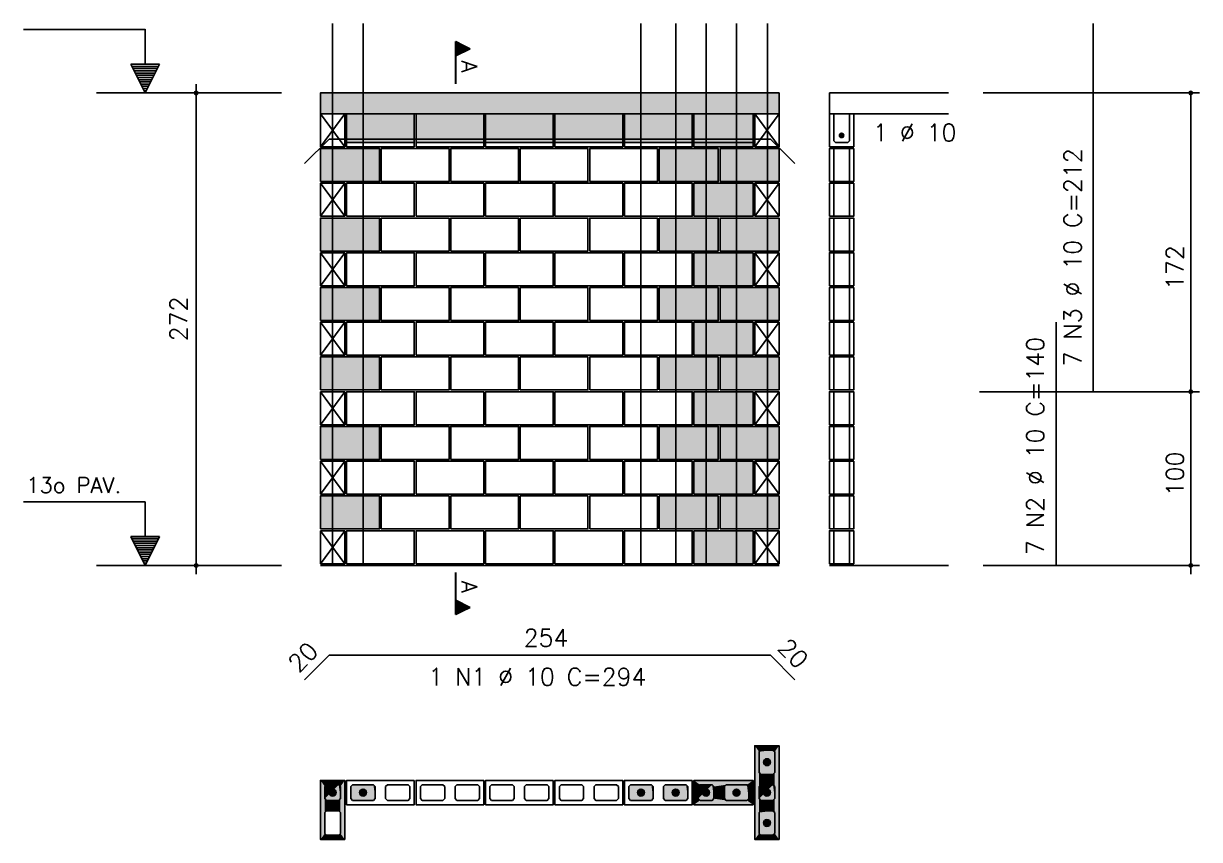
# Model space of a CAD drawing. Extents: x -1 to 122, y -1 to 61.
# Drawn here: x 31.73 to 45.27, y 27.64 to 37.04 of the extents above; entities that cross this region are included whole.
import ezdxf

# ---------------------------------------------------------------- set-up
doc = ezdxf.new("R2010")
doc.units = 0
doc.header["$MEASUREMENT"] = 0
for name, color, linetype in [('PENA_01', 1, 'CONTINUOUS'), ('PENA_02', 2, 'CONTINUOUS'), ('PENA_03', 3, 'CONTINUOUS'), ('PENA_05', 5, 'CONTINUOUS'), ('PENA_09', 254, 'CONTINUOUS'), ('PENA_11', 252, 'CONTINUOUS'), ('PENA_19', 240, 'CONTINUOUS'), ('PENA_21', 100, 'CONTINUOUS')]:
    doc.layers.add(name, color=color, linetype=linetype)
doc.styles.get("Standard").update_dxf_attribs({"font": 'ROMANS.SHX'})

msp = doc.modelspace()

# ---------------------------------------------------------------- linework, layer by layer
at = {"layer": 'PENA_01', "linetype": 'Continuous'}
for p, q in [((32.573, 36.237), (34.704, 36.237)), ((35.451, 35.667), (36.231, 35.667)), ((36.251, 35.667), (37.031, 35.667)), ((37.051, 35.667), (37.831, 35.667)), ((37.851, 35.667), (38.631, 35.667)), ((38.651, 35.667), (39.431, 35.667)), ((39.451, 35.667), (40.131, 35.667)), ((32.573, 30.797), (34.704, 30.797))]:
    msp.add_line(p, q, dxfattribs=at)
for points in [[(40.361, 28.391), (40.381, 28.411), (40.381, 28.651), (40.361, 28.671), (40.221, 28.671), (40.201, 28.651), (40.201, 28.411), (40.221, 28.391), (40.361, 28.391)], [(35.201, 28.251), (35.201, 28.111), (35.221, 28.091), (35.361, 28.091), (35.381, 28.111), (35.381, 28.251), (35.361, 28.271), (35.221, 28.271), (35.201, 28.251)], [(35.781, 28.251), (35.761, 28.271), (35.521, 28.271), (35.501, 28.251), (35.501, 28.111), (35.521, 28.091), (35.761, 28.091), (35.781, 28.111), (35.781, 28.251)], [(36.181, 28.251), (36.161, 28.271), (35.921, 28.271), (35.901, 28.251), (35.901, 28.111), (35.921, 28.091), (36.161, 28.091), (36.181, 28.111), (36.181, 28.251)], [(36.581, 28.251), (36.561, 28.271), (36.321, 28.271), (36.301, 28.251), (36.301, 28.111), (36.321, 28.091), (36.561, 28.091), (36.581, 28.111), (36.581, 28.251)], [(36.981, 28.251), (36.961, 28.271), (36.721, 28.271), (36.701, 28.251), (36.701, 28.111), (36.721, 28.091), (36.961, 28.091), (36.981, 28.111), (36.981, 28.251)], [(37.381, 28.251), (37.361, 28.271), (37.121, 28.271), (37.101, 28.251), (37.101, 28.111), (37.121, 28.091), (37.361, 28.091), (37.381, 28.111), (37.381, 28.251)], [(37.781, 28.251), (37.761, 28.271), (37.521, 28.271), (37.501, 28.251), (37.501, 28.111), (37.521, 28.091), (37.761, 28.091), (37.781, 28.111), (37.781, 28.251)], [(38.181, 28.251), (38.161, 28.271), (37.921, 28.271), (37.901, 28.251), (37.901, 28.111), (37.921, 28.091), (38.161, 28.091), (38.181, 28.111), (38.181, 28.251)], [(38.581, 28.251), (38.561, 28.271), (38.321, 28.271), (38.301, 28.251), (38.301, 28.111), (38.321, 28.091), (38.561, 28.091), (38.581, 28.111), (38.581, 28.251)], [(38.981, 28.251), (38.961, 28.271), (38.721, 28.271), (38.701, 28.251), (38.701, 28.111), (38.721, 28.091), (38.961, 28.091), (38.981, 28.111), (38.981, 28.251)], [(39.381, 28.251), (39.361, 28.271), (39.121, 28.271), (39.101, 28.251), (39.101, 28.111), (39.121, 28.091), (39.361, 28.091), (39.381, 28.111), (39.381, 28.251)], [(39.521, 28.271), (39.661, 28.271), (39.681, 28.251), (39.681, 28.111), (39.661, 28.091), (39.521, 28.091), (39.501, 28.111), (39.501, 28.251), (39.521, 28.271)], [(39.821, 28.271), (40.061, 28.271), (40.081, 28.251), (40.081, 28.111), (40.061, 28.091), (39.821, 28.091), (39.801, 28.111), (39.801, 28.251), (39.821, 28.271)], [(40.361, 28.091), (40.381, 28.111), (40.381, 28.251), (40.361, 28.271), (40.221, 28.271), (40.201, 28.251), (40.201, 28.111), (40.221, 28.091), (40.361, 28.091)], [(35.201, 27.951), (35.201, 27.711), (35.221, 27.691), (35.361, 27.691), (35.381, 27.711), (35.381, 27.951), (35.361, 27.971), (35.221, 27.971), (35.201, 27.951)], [(40.361, 27.691), (40.381, 27.711), (40.381, 27.951), (40.361, 27.971), (40.221, 27.971), (40.201, 27.951), (40.201, 27.711), (40.221, 27.691), (40.361, 27.691)]]:
    msp.add_lwpolyline(points, dxfattribs=at)
at = {"layer": 'PENA_02', "linetype": 'Continuous'}
for p, q in [((35.431, 35.997), (35.151, 35.997)), ((35.151, 35.997), (35.151, 35.617)), ((35.431, 35.617), (35.431, 35.997)), ((40.431, 35.997), (40.151, 35.997)), ((40.151, 35.997), (40.151, 35.617)), ((40.431, 35.617), (40.431, 35.997)), ((35.151, 35.617), (35.431, 35.617)), ((40.151, 35.617), (40.431, 35.617)), ((35.431, 35.197), (35.151, 35.197)), ((35.151, 35.197), (35.151, 34.817)), ((35.431, 34.817), (35.431, 35.197)), ((40.431, 35.197), (40.151, 35.197)), ((40.151, 35.197), (40.151, 34.817)), ((40.431, 34.817), (40.431, 35.197)), ((35.151, 34.817), (35.431, 34.817)), ((40.151, 34.817), (40.431, 34.817)), ((35.431, 34.397), (35.151, 34.397)), ((35.151, 34.397), (35.151, 34.017)), ((35.431, 34.017), (35.431, 34.397)), ((40.431, 34.397), (40.151, 34.397)), ((40.151, 34.397), (40.151, 34.017)), ((40.431, 34.017), (40.431, 34.397)), ((35.151, 34.017), (35.431, 34.017)), ((40.151, 34.017), (40.431, 34.017)), ((35.431, 33.597), (35.151, 33.597)), ((35.151, 33.597), (35.151, 33.217)), ((35.431, 33.217), (35.431, 33.597)), ((40.431, 33.597), (40.151, 33.597)), ((40.151, 33.597), (40.151, 33.217)), ((40.431, 33.217), (40.431, 33.597)), ((35.151, 33.217), (35.431, 33.217)), ((40.151, 33.217), (40.431, 33.217)), ((35.431, 32.797), (35.151, 32.797)), ((35.151, 32.797), (35.151, 32.417)), ((35.431, 32.417), (35.431, 32.797)), ((40.431, 32.797), (40.151, 32.797)), ((40.151, 32.797), (40.151, 32.417)), ((40.431, 32.417), (40.431, 32.797)), ((35.151, 32.417), (35.431, 32.417)), ((40.151, 32.417), (40.431, 32.417)), ((35.431, 31.997), (35.151, 31.997)), ((35.151, 31.997), (35.151, 31.617)), ((35.431, 31.617), (35.431, 31.997)), ((40.431, 31.997), (40.151, 31.997)), ((40.151, 31.997), (40.151, 31.617)), ((40.431, 31.617), (40.431, 31.997)), ((35.151, 31.617), (35.431, 31.617)), ((40.151, 31.617), (40.431, 31.617)), ((35.431, 31.197), (35.151, 31.197)), ((35.151, 31.197), (35.151, 30.817)), ((35.431, 30.817), (35.431, 31.197)), ((40.431, 31.197), (40.151, 31.197)), ((40.151, 31.197), (40.151, 30.817)), ((40.431, 30.817), (40.431, 31.197)), ((35.151, 30.817), (35.431, 30.817)), ((35.151, 30.797), (40.431, 30.797)), ((40.151, 30.817), (40.431, 30.817)), ((40.431, 28.721), (40.151, 28.721)), ((40.151, 28.721), (40.151, 27.641)), ((40.431, 27.641), (40.431, 28.721)), ((40.151, 27.641), (40.431, 27.641))]:
    msp.add_line(p, q, dxfattribs=at)
for points in [[(35.151, 35.997), (40.431, 35.997), (40.431, 36.237), (35.151, 36.237), (35.151, 35.997)], [(35.451, 35.617), (36.231, 35.617), (36.231, 35.997), (35.451, 35.997), (35.451, 35.617)], [(36.251, 35.617), (37.031, 35.617), (37.031, 35.997), (36.251, 35.997), (36.251, 35.617)], [(37.051, 35.617), (37.831, 35.617), (37.831, 35.997), (37.051, 35.997), (37.051, 35.617)], [(37.851, 35.617), (38.631, 35.617), (38.631, 35.997), (37.851, 35.997), (37.851, 35.617)], [(38.651, 35.617), (39.431, 35.617), (39.431, 35.997), (38.651, 35.997), (38.651, 35.617)], [(39.451, 35.617), (40.131, 35.617), (40.131, 35.997), (39.451, 35.997), (39.451, 35.617)], [(35.151, 35.217), (35.831, 35.217), (35.831, 35.597), (35.151, 35.597), (35.151, 35.217)], [(35.851, 35.217), (36.631, 35.217), (36.631, 35.597), (35.851, 35.597), (35.851, 35.217)], [(36.651, 35.217), (37.431, 35.217), (37.431, 35.597), (36.651, 35.597), (36.651, 35.217)], [(37.451, 35.217), (38.231, 35.217), (38.231, 35.597), (37.451, 35.597), (37.451, 35.217)], [(38.251, 35.217), (39.031, 35.217), (39.031, 35.597), (38.251, 35.597), (38.251, 35.217)], [(39.051, 35.217), (39.731, 35.217), (39.731, 35.597), (39.051, 35.597), (39.051, 35.217)], [(39.751, 35.217), (40.431, 35.217), (40.431, 35.597), (39.751, 35.597), (39.751, 35.217)], [(35.451, 34.817), (36.231, 34.817), (36.231, 35.197), (35.451, 35.197), (35.451, 34.817)], [(36.251, 34.817), (37.031, 34.817), (37.031, 35.197), (36.251, 35.197), (36.251, 34.817)], [(37.051, 34.817), (37.831, 34.817), (37.831, 35.197), (37.051, 35.197), (37.051, 34.817)], [(37.851, 34.817), (38.631, 34.817), (38.631, 35.197), (37.851, 35.197), (37.851, 34.817)], [(38.651, 34.817), (39.431, 34.817), (39.431, 35.197), (38.651, 35.197), (38.651, 34.817)], [(39.451, 34.817), (40.131, 34.817), (40.131, 35.197), (39.451, 35.197), (39.451, 34.817)], [(35.151, 34.417), (35.831, 34.417), (35.831, 34.797), (35.151, 34.797), (35.151, 34.417)], [(35.851, 34.417), (36.631, 34.417), (36.631, 34.797), (35.851, 34.797), (35.851, 34.417)], [(36.651, 34.417), (37.431, 34.417), (37.431, 34.797), (36.651, 34.797), (36.651, 34.417)], [(37.451, 34.417), (38.231, 34.417), (38.231, 34.797), (37.451, 34.797), (37.451, 34.417)], [(38.251, 34.417), (39.031, 34.417), (39.031, 34.797), (38.251, 34.797), (38.251, 34.417)], [(39.051, 34.417), (39.731, 34.417), (39.731, 34.797), (39.051, 34.797), (39.051, 34.417)], [(39.751, 34.417), (40.431, 34.417), (40.431, 34.797), (39.751, 34.797), (39.751, 34.417)], [(35.451, 34.017), (36.231, 34.017), (36.231, 34.397), (35.451, 34.397), (35.451, 34.017)], [(36.251, 34.017), (37.031, 34.017), (37.031, 34.397), (36.251, 34.397), (36.251, 34.017)], [(37.051, 34.017), (37.831, 34.017), (37.831, 34.397), (37.051, 34.397), (37.051, 34.017)], [(37.851, 34.017), (38.631, 34.017), (38.631, 34.397), (37.851, 34.397), (37.851, 34.017)], [(38.651, 34.017), (39.431, 34.017), (39.431, 34.397), (38.651, 34.397), (38.651, 34.017)], [(39.451, 34.017), (40.131, 34.017), (40.131, 34.397), (39.451, 34.397), (39.451, 34.017)], [(35.151, 33.617), (35.831, 33.617), (35.831, 33.997), (35.151, 33.997), (35.151, 33.617)], [(35.851, 33.617), (36.631, 33.617), (36.631, 33.997), (35.851, 33.997), (35.851, 33.617)], [(36.651, 33.617), (37.431, 33.617), (37.431, 33.997), (36.651, 33.997), (36.651, 33.617)], [(37.451, 33.617), (38.231, 33.617), (38.231, 33.997), (37.451, 33.997), (37.451, 33.617)], [(38.251, 33.617), (39.031, 33.617), (39.031, 33.997), (38.251, 33.997), (38.251, 33.617)], [(39.051, 33.617), (39.731, 33.617), (39.731, 33.997), (39.051, 33.997), (39.051, 33.617)], [(39.751, 33.617), (40.431, 33.617), (40.431, 33.997), (39.751, 33.997), (39.751, 33.617)], [(35.451, 33.217), (36.231, 33.217), (36.231, 33.597), (35.451, 33.597), (35.451, 33.217)], [(36.251, 33.217), (37.031, 33.217), (37.031, 33.597), (36.251, 33.597), (36.251, 33.217)], [(37.051, 33.217), (37.831, 33.217), (37.831, 33.597), (37.051, 33.597), (37.051, 33.217)], [(37.851, 33.217), (38.631, 33.217), (38.631, 33.597), (37.851, 33.597), (37.851, 33.217)], [(38.651, 33.217), (39.431, 33.217), (39.431, 33.597), (38.651, 33.597), (38.651, 33.217)], [(39.451, 33.217), (40.131, 33.217), (40.131, 33.597), (39.451, 33.597), (39.451, 33.217)], [(35.151, 32.817), (35.831, 32.817), (35.831, 33.197), (35.151, 33.197), (35.151, 32.817)], [(35.851, 32.817), (36.631, 32.817), (36.631, 33.197), (35.851, 33.197), (35.851, 32.817)], [(36.651, 32.817), (37.431, 32.817), (37.431, 33.197), (36.651, 33.197), (36.651, 32.817)], [(37.451, 32.817), (38.231, 32.817), (38.231, 33.197), (37.451, 33.197), (37.451, 32.817)], [(38.251, 32.817), (39.031, 32.817), (39.031, 33.197), (38.251, 33.197), (38.251, 32.817)], [(39.051, 32.817), (39.731, 32.817), (39.731, 33.197), (39.051, 33.197), (39.051, 32.817)], [(39.751, 32.817), (40.431, 32.817), (40.431, 33.197), (39.751, 33.197), (39.751, 32.817)], [(35.451, 32.417), (36.231, 32.417), (36.231, 32.797), (35.451, 32.797), (35.451, 32.417)], [(36.251, 32.417), (37.031, 32.417), (37.031, 32.797), (36.251, 32.797), (36.251, 32.417)], [(37.051, 32.417), (37.831, 32.417), (37.831, 32.797), (37.051, 32.797), (37.051, 32.417)], [(37.851, 32.417), (38.631, 32.417), (38.631, 32.797), (37.851, 32.797), (37.851, 32.417)], [(38.651, 32.417), (39.431, 32.417), (39.431, 32.797), (38.651, 32.797), (38.651, 32.417)], [(39.451, 32.417), (40.131, 32.417), (40.131, 32.797), (39.451, 32.797), (39.451, 32.417)], [(35.151, 32.017), (35.831, 32.017), (35.831, 32.397), (35.151, 32.397), (35.151, 32.017)], [(35.851, 32.017), (36.631, 32.017), (36.631, 32.397), (35.851, 32.397), (35.851, 32.017)], [(36.651, 32.017), (37.431, 32.017), (37.431, 32.397), (36.651, 32.397), (36.651, 32.017)], [(37.451, 32.017), (38.231, 32.017), (38.231, 32.397), (37.451, 32.397), (37.451, 32.017)], [(38.251, 32.017), (39.031, 32.017), (39.031, 32.397), (38.251, 32.397), (38.251, 32.017)], [(39.051, 32.017), (39.731, 32.017), (39.731, 32.397), (39.051, 32.397), (39.051, 32.017)], [(39.751, 32.017), (40.431, 32.017), (40.431, 32.397), (39.751, 32.397), (39.751, 32.017)], [(35.451, 31.617), (36.231, 31.617), (36.231, 31.997), (35.451, 31.997), (35.451, 31.617)], [(36.251, 31.617), (37.031, 31.617), (37.031, 31.997), (36.251, 31.997), (36.251, 31.617)], [(37.051, 31.617), (37.831, 31.617), (37.831, 31.997), (37.051, 31.997), (37.051, 31.617)], [(37.851, 31.617), (38.631, 31.617), (38.631, 31.997), (37.851, 31.997), (37.851, 31.617)], [(38.651, 31.617), (39.431, 31.617), (39.431, 31.997), (38.651, 31.997), (38.651, 31.617)], [(39.451, 31.617), (40.131, 31.617), (40.131, 31.997), (39.451, 31.997), (39.451, 31.617)], [(35.151, 31.217), (35.831, 31.217), (35.831, 31.597), (35.151, 31.597), (35.151, 31.217)], [(35.851, 31.217), (36.631, 31.217), (36.631, 31.597), (35.851, 31.597), (35.851, 31.217)], [(36.651, 31.217), (37.431, 31.217), (37.431, 31.597), (36.651, 31.597), (36.651, 31.217)], [(37.451, 31.217), (38.231, 31.217), (38.231, 31.597), (37.451, 31.597), (37.451, 31.217)], [(38.251, 31.217), (39.031, 31.217), (39.031, 31.597), (38.251, 31.597), (38.251, 31.217)], [(39.051, 31.217), (39.731, 31.217), (39.731, 31.597), (39.051, 31.597), (39.051, 31.217)], [(39.751, 31.217), (40.431, 31.217), (40.431, 31.597), (39.751, 31.597), (39.751, 31.217)], [(35.451, 30.817), (36.231, 30.817), (36.231, 31.197), (35.451, 31.197), (35.451, 30.817)], [(36.251, 30.817), (37.031, 30.817), (37.031, 31.197), (36.251, 31.197), (36.251, 30.817)], [(37.051, 30.817), (37.831, 30.817), (37.831, 31.197), (37.051, 31.197), (37.051, 30.817)], [(37.851, 30.817), (38.631, 30.817), (38.631, 31.197), (37.851, 31.197), (37.851, 30.817)], [(38.651, 30.817), (39.431, 30.817), (39.431, 31.197), (38.651, 31.197), (38.651, 30.817)], [(39.451, 30.817), (40.131, 30.817), (40.131, 31.197), (39.451, 31.197), (39.451, 30.817)], [(35.151, 28.321), (35.151, 27.641), (35.431, 27.641), (35.431, 28.321), (35.151, 28.321)], [(36.231, 28.321), (35.451, 28.321), (35.451, 28.041), (36.231, 28.041), (36.231, 28.321)], [(37.031, 28.321), (36.251, 28.321), (36.251, 28.041), (37.031, 28.041), (37.031, 28.321)], [(37.831, 28.321), (37.051, 28.321), (37.051, 28.041), (37.831, 28.041), (37.831, 28.321)], [(38.631, 28.321), (37.851, 28.321), (37.851, 28.041), (38.631, 28.041), (38.631, 28.321)], [(39.431, 28.321), (38.651, 28.321), (38.651, 28.041), (39.431, 28.041), (39.431, 28.321)], [(39.451, 28.321), (40.131, 28.321), (40.131, 28.041), (39.451, 28.041), (39.451, 28.321)]]:
    msp.add_lwpolyline(points, dxfattribs=at)
for centre, radius in [((33.719, 36.237), 0.02), ((33.719, 36.237), 0.01), ((45.171, 36.237), 0.02), ((45.171, 36.237), 0.01), ((45.171, 32.797), 0.02), ((45.171, 32.797), 0.01), ((33.719, 30.797), 0.02), ((33.719, 30.797), 0.01), ((45.171, 30.797), 0.02), ((45.171, 30.797), 0.01)]:
    msp.add_circle(centre, radius, dxfattribs=at)
at = {"layer": 'PENA_03', "linetype": 'Continuous'}
for p, q in [((33.132, 36.969), (31.732, 36.969)), ((33.132, 36.569), (33.132, 36.969)), ((33.133, 36.569), (33.133, 36.97)), ((36.707, 36.344), (36.707, 36.83)), ((36.707, 36.83), (36.873, 36.747)), ((36.708, 36.829), (36.708, 36.665)), ((36.708, 36.829), (36.872, 36.747)), ((36.872, 36.747), (36.708, 36.665)), ((36.873, 36.747), (36.708, 36.664)), ((36.72, 36.824), (36.72, 36.67)), ((36.733, 36.817), (36.733, 36.677)), ((36.746, 36.811), (36.746, 36.683)), ((36.758, 36.804), (36.758, 36.69)), ((36.771, 36.798), (36.771, 36.696)), ((36.784, 36.792), (36.784, 36.702)), ((36.797, 36.785), (36.797, 36.709)), ((36.81, 36.779), (36.81, 36.715)), ((36.822, 36.773), (36.822, 36.721)), ((36.835, 36.766), (36.835, 36.728)), ((36.848, 36.76), (36.848, 36.734)), ((36.861, 36.753), (36.861, 36.741)), ((33.133, 36.237), (32.967, 36.569)), ((32.967, 36.569), (33.132, 36.569)), ((33.133, 36.24), (32.969, 36.567)), ((33.296, 36.567), (32.969, 36.567)), ((33.299, 36.569), (33.133, 36.237)), ((33.133, 36.569), (33.299, 36.569)), ((33.296, 36.567), (33.133, 36.24)), ((36.708, 36.664), (36.708, 36.344)), ((33.286, 36.543), (32.979, 36.543)), ((33.273, 36.518), (32.992, 36.518)), ((33.26, 36.492), (33.005, 36.492)), ((33.248, 36.467), (33.018, 36.467)), ((33.235, 36.441), (33.031, 36.441)), ((33.222, 36.416), (33.043, 36.416)), ((33.209, 36.39), (33.056, 36.39)), ((33.196, 36.365), (33.069, 36.365)), ((33.184, 36.339), (33.082, 36.339)), ((33.171, 36.314), (33.094, 36.314)), ((33.158, 36.288), (33.107, 36.288)), ((33.719, 30.696), (33.719, 36.337)), ((33.145, 36.263), (33.12, 36.263)), ((41.011, 36.237), (41.011, 35.617)), ((41.011, 36.237), (42.382, 36.237)), ((42.782, 36.237), (45.271, 36.237)), ((45.171, 30.696), (45.171, 36.237)), ((35.151, 35.617), (35.431, 35.997)), ((35.431, 35.617), (35.151, 35.997)), ((40.151, 35.617), (40.431, 35.997)), ((40.431, 35.617), (40.151, 35.997)), ((41.011, 35.997), (42.382, 35.997)), ((41.061, 35.217), (41.061, 35.597)), ((41.241, 35.217), (41.241, 35.597)), ((35.151, 34.817), (35.431, 35.197)), ((35.431, 34.817), (35.151, 35.197)), ((40.151, 34.817), (40.431, 35.197)), ((40.431, 34.817), (40.151, 35.197)), ((41.061, 34.817), (41.061, 35.197)), ((41.241, 34.817), (41.241, 35.197)), ((41.061, 34.417), (41.061, 34.797)), ((41.241, 34.417), (41.241, 34.797)), ((35.151, 34.017), (35.431, 34.397)), ((35.431, 34.017), (35.151, 34.397)), ((40.151, 34.017), (40.431, 34.397)), ((40.431, 34.017), (40.151, 34.397)), ((41.061, 34.017), (41.061, 34.397)), ((41.241, 34.017), (41.241, 34.397)), ((41.061, 33.617), (41.061, 33.997)), ((41.241, 33.617), (41.241, 33.997)), ((35.151, 33.217), (35.431, 33.597)), ((35.431, 33.217), (35.151, 33.597)), ((40.151, 33.217), (40.431, 33.597)), ((40.431, 33.217), (40.151, 33.597)), ((41.061, 33.217), (41.061, 33.597)), ((41.241, 33.217), (41.241, 33.597)), ((41.061, 32.817), (41.061, 33.197)), ((41.241, 32.817), (41.241, 33.197)), ((35.151, 32.417), (35.431, 32.797)), ((35.431, 32.417), (35.151, 32.797)), ((40.151, 32.417), (40.431, 32.797)), ((40.431, 32.417), (40.151, 32.797)), ((41.061, 32.417), (41.061, 32.797)), ((41.241, 32.417), (41.241, 32.797)), ((42.74, 32.797), (45.271, 32.797)), ((41.061, 32.017), (41.061, 32.397)), ((41.241, 32.017), (41.241, 32.397)), ((35.151, 31.617), (35.431, 31.997)), ((35.431, 31.617), (35.151, 31.997)), ((40.151, 31.617), (40.431, 31.997)), ((40.431, 31.617), (40.151, 31.997)), ((41.061, 31.617), (41.061, 31.997)), ((41.241, 31.617), (41.241, 31.997)), ((41.061, 31.217), (41.061, 31.597)), ((41.241, 31.217), (41.241, 31.597)), ((33.132, 31.529), (31.732, 31.529)), ((33.132, 31.129), (33.132, 31.529)), ((33.133, 31.129), (33.133, 31.53)), ((35.151, 30.817), (35.431, 31.197)), ((35.431, 30.817), (35.151, 31.197)), ((40.151, 30.817), (40.431, 31.197)), ((40.431, 30.817), (40.151, 31.197)), ((41.061, 30.817), (41.061, 31.197)), ((41.241, 30.817), (41.241, 31.197)), ((33.133, 30.797), (32.967, 31.129)), ((32.967, 31.129), (33.132, 31.129)), ((33.133, 30.8), (32.969, 31.127)), ((33.296, 31.127), (32.969, 31.127)), ((33.286, 31.103), (32.979, 31.103)), ((33.273, 31.078), (32.992, 31.078)), ((33.26, 31.052), (33.005, 31.052)), ((33.248, 31.027), (33.018, 31.027)), ((33.299, 31.129), (33.133, 30.797)), ((33.133, 31.129), (33.299, 31.129)), ((33.296, 31.127), (33.133, 30.8)), ((33.235, 31.001), (33.031, 31.001)), ((33.222, 30.976), (33.043, 30.976)), ((33.209, 30.95), (33.056, 30.95)), ((33.196, 30.925), (33.069, 30.925)), ((33.184, 30.899), (33.082, 30.899)), ((33.171, 30.874), (33.094, 30.874)), ((33.158, 30.848), (33.107, 30.848)), ((33.145, 30.823), (33.12, 30.823)), ((41.011, 30.797), (42.382, 30.797)), ((42.782, 30.797), (45.271, 30.797)), ((36.707, 30.716), (36.707, 30.23)), ((36.708, 30.395), (36.708, 30.716)), ((36.708, 30.231), (36.708, 30.395)), ((36.872, 30.313), (36.708, 30.395)), ((36.873, 30.313), (36.708, 30.395)), ((36.72, 30.236), (36.72, 30.389)), ((36.733, 30.243), (36.733, 30.383)), ((36.746, 30.249), (36.746, 30.377)), ((36.758, 30.255), (36.758, 30.37)), ((36.771, 30.262), (36.771, 30.364)), ((36.784, 30.268), (36.784, 30.357)), ((36.797, 30.274), (36.797, 30.351)), ((36.81, 30.281), (36.81, 30.345)), ((36.822, 30.287), (36.822, 30.338)), ((36.835, 30.294), (36.835, 30.332)), ((36.707, 30.23), (36.873, 30.313)), ((36.708, 30.231), (36.872, 30.313)), ((36.848, 30.3), (36.848, 30.326)), ((36.861, 30.306), (36.861, 30.319))]:
    msp.add_line(p, q, dxfattribs=at)
for points in [[(41.011, 35.617), (41.291, 35.617), (41.291, 35.997)], [(41.241, 35.997), (41.241, 35.687), (41.221, 35.667), (41.081, 35.667), (41.061, 35.687), (41.061, 35.997)], [(41.176, 35.748), (41.174, 35.758), (41.168, 35.767), (41.159, 35.772), (41.148, 35.773), (41.138, 35.77), (41.131, 35.763), (41.126, 35.753), (41.126, 35.743), (41.131, 35.733), (41.138, 35.726), (41.148, 35.723), (41.159, 35.724), (41.168, 35.729), (41.174, 35.738), (41.176, 35.748)], [(41.011, 35.217), (41.291, 35.217), (41.291, 35.597), (41.011, 35.597), (41.011, 35.217)], [(41.011, 34.817), (41.291, 34.817), (41.291, 35.197), (41.011, 35.197), (41.011, 34.817)], [(41.011, 34.417), (41.291, 34.417), (41.291, 34.797), (41.011, 34.797), (41.011, 34.417)], [(41.011, 34.017), (41.291, 34.017), (41.291, 34.397), (41.011, 34.397), (41.011, 34.017)], [(41.011, 33.617), (41.291, 33.617), (41.291, 33.997), (41.011, 33.997), (41.011, 33.617)], [(41.011, 33.217), (41.291, 33.217), (41.291, 33.597), (41.011, 33.597), (41.011, 33.217)], [(41.011, 32.817), (41.291, 32.817), (41.291, 33.197), (41.011, 33.197), (41.011, 32.817)], [(41.011, 32.417), (41.291, 32.417), (41.291, 32.797), (41.011, 32.797), (41.011, 32.417)], [(41.011, 32.017), (41.291, 32.017), (41.291, 32.397), (41.011, 32.397), (41.011, 32.017)], [(41.011, 31.617), (41.291, 31.617), (41.291, 31.997), (41.011, 31.997), (41.011, 31.617)], [(41.011, 31.217), (41.291, 31.217), (41.291, 31.597), (41.011, 31.597), (41.011, 31.217)], [(41.011, 30.817), (41.291, 30.817), (41.291, 31.197), (41.011, 31.197), (41.011, 30.817)], [(40.361, 28.671), (40.381, 28.651), (40.381, 28.411), (40.361, 28.391), (40.221, 28.391), (40.201, 28.411), (40.201, 28.651), (40.221, 28.671), (40.361, 28.671)], [(35.361, 28.271), (35.381, 28.251), (35.381, 28.111), (35.361, 28.091), (35.221, 28.091), (35.201, 28.111), (35.201, 28.251), (35.221, 28.271), (35.361, 28.271)], [(35.781, 28.111), (35.761, 28.091), (35.521, 28.091), (35.501, 28.111), (35.501, 28.251), (35.521, 28.271), (35.761, 28.271), (35.781, 28.251), (35.781, 28.111)], [(38.981, 28.111), (38.961, 28.091), (38.721, 28.091), (38.701, 28.111), (38.701, 28.251), (38.721, 28.271), (38.961, 28.271), (38.981, 28.251), (38.981, 28.111)], [(39.381, 28.111), (39.361, 28.091), (39.121, 28.091), (39.101, 28.111), (39.101, 28.251), (39.121, 28.271), (39.361, 28.271), (39.381, 28.251), (39.381, 28.111)], [(39.661, 28.271), (39.681, 28.251), (39.681, 28.111), (39.661, 28.091), (39.521, 28.091), (39.501, 28.111), (39.501, 28.251), (39.521, 28.271), (39.661, 28.271)], [(40.081, 28.111), (40.061, 28.091), (39.821, 28.091), (39.801, 28.111), (39.801, 28.251), (39.821, 28.271), (40.061, 28.271), (40.081, 28.251), (40.081, 28.111)], [(40.361, 28.271), (40.381, 28.251), (40.381, 28.111), (40.361, 28.091), (40.221, 28.091), (40.201, 28.111), (40.201, 28.251), (40.221, 28.271), (40.361, 28.271)], [(40.361, 27.971), (40.381, 27.951), (40.381, 27.711), (40.361, 27.691), (40.221, 27.691), (40.201, 27.711), (40.201, 27.951), (40.221, 27.971), (40.361, 27.971)]]:
    msp.add_lwpolyline(points, dxfattribs=at)
for centre, radius in [((41.151, 35.748), 0.025), ((40.291, 28.531), 0.04), ((35.291, 28.181), 0.04), ((35.641, 28.181), 0.04), ((38.841, 28.181), 0.04), ((39.241, 28.181), 0.04), ((39.591, 28.181), 0.04), ((39.941, 28.181), 0.04), ((40.291, 28.181), 0.04), ((40.291, 27.831), 0.04)]:
    msp.add_circle(centre, radius, dxfattribs=at)
for points in [[(41.176, 35.748), (41.131, 35.763), (41.126, 35.753)], [(41.176, 35.748), (41.126, 35.753), (41.126, 35.743)], [(41.176, 35.748), (41.126, 35.743), (41.131, 35.733)], [(41.176, 35.748), (41.138, 35.77), (41.127, 35.757)], [(41.176, 35.748), (41.127, 35.757), (41.127, 35.739)], [(41.176, 35.748), (41.127, 35.739), (41.138, 35.726)], [(41.176, 35.748), (41.138, 35.77), (41.131, 35.763)], [(41.176, 35.748), (41.131, 35.733), (41.138, 35.726)], [(41.176, 35.748), (41.155, 35.773), (41.138, 35.77)], [(41.176, 35.748), (41.148, 35.773), (41.138, 35.77)], [(41.176, 35.748), (41.138, 35.726), (41.155, 35.723)], [(41.176, 35.748), (41.138, 35.726), (41.148, 35.723)], [(41.176, 35.748), (41.159, 35.772), (41.148, 35.773)], [(41.176, 35.748), (41.148, 35.723), (41.159, 35.724)], [(41.176, 35.748), (41.17, 35.764), (41.155, 35.773)], [(41.176, 35.748), (41.155, 35.723), (41.17, 35.732)], [(41.176, 35.748), (41.168, 35.767), (41.159, 35.772)], [(41.176, 35.748), (41.159, 35.724), (41.168, 35.729)], [(41.176, 35.748), (41.174, 35.758), (41.168, 35.767)], [(41.176, 35.748), (41.168, 35.729), (41.174, 35.738)], [(41.176, 35.748), (41.17, 35.732), (41.176, 35.748)], [(41.176, 35.748), (41.174, 35.738), (41.176, 35.748)], [(40.331, 28.531), (40.298, 28.57), (40.271, 28.566)], [(40.331, 28.531), (40.322, 28.557), (40.298, 28.57)], [(40.331, 28.531), (40.271, 28.566), (40.254, 28.545)], [(40.331, 28.531), (40.254, 28.545), (40.254, 28.517)], [(40.331, 28.531), (40.254, 28.517), (40.271, 28.496)], [(40.331, 28.531), (40.271, 28.496), (40.298, 28.492)], [(40.331, 28.531), (40.298, 28.492), (40.322, 28.505)], [(40.331, 28.531), (40.322, 28.505), (40.331, 28.531)], [(35.331, 28.181), (35.271, 28.216), (35.254, 28.195)], [(35.331, 28.181), (35.254, 28.195), (35.254, 28.167)], [(35.331, 28.181), (35.254, 28.167), (35.271, 28.146)], [(35.331, 28.181), (35.298, 28.22), (35.271, 28.216)], [(35.331, 28.181), (35.271, 28.146), (35.298, 28.142)], [(35.331, 28.181), (35.322, 28.207), (35.298, 28.22)], [(35.331, 28.181), (35.298, 28.142), (35.322, 28.155)], [(35.331, 28.181), (35.322, 28.155), (35.331, 28.181)], [(35.681, 28.181), (35.621, 28.216), (35.604, 28.195)], [(35.681, 28.181), (35.604, 28.195), (35.604, 28.167)], [(35.681, 28.181), (35.604, 28.167), (35.621, 28.146)], [(35.681, 28.181), (35.648, 28.22), (35.621, 28.216)], [(35.681, 28.181), (35.621, 28.146), (35.648, 28.142)], [(35.681, 28.181), (35.672, 28.207), (35.648, 28.22)], [(35.681, 28.181), (35.648, 28.142), (35.672, 28.155)], [(35.681, 28.181), (35.672, 28.155), (35.681, 28.181)], [(38.881, 28.181), (38.821, 28.216), (38.804, 28.195)], [(38.881, 28.181), (38.804, 28.195), (38.804, 28.167)], [(38.881, 28.181), (38.804, 28.167), (38.821, 28.146)], [(38.881, 28.181), (38.848, 28.22), (38.821, 28.216)], [(38.881, 28.181), (38.821, 28.146), (38.848, 28.142)], [(38.881, 28.181), (38.872, 28.207), (38.848, 28.22)], [(38.881, 28.181), (38.848, 28.142), (38.872, 28.155)], [(38.881, 28.181), (38.872, 28.155), (38.881, 28.181)], [(39.281, 28.181), (39.221, 28.216), (39.204, 28.195)], [(39.281, 28.181), (39.204, 28.195), (39.204, 28.167)], [(39.281, 28.181), (39.204, 28.167), (39.221, 28.146)], [(39.281, 28.181), (39.248, 28.22), (39.221, 28.216)], [(39.281, 28.181), (39.221, 28.146), (39.248, 28.142)], [(39.281, 28.181), (39.272, 28.207), (39.248, 28.22)], [(39.281, 28.181), (39.248, 28.142), (39.272, 28.155)], [(39.281, 28.181), (39.272, 28.155), (39.281, 28.181)], [(39.631, 28.181), (39.571, 28.216), (39.554, 28.195)], [(39.631, 28.181), (39.554, 28.195), (39.554, 28.167)], [(39.631, 28.181), (39.554, 28.167), (39.571, 28.146)], [(39.631, 28.181), (39.598, 28.22), (39.571, 28.216)], [(39.631, 28.181), (39.571, 28.146), (39.598, 28.142)], [(39.631, 28.181), (39.622, 28.207), (39.598, 28.22)], [(39.631, 28.181), (39.598, 28.142), (39.622, 28.155)], [(39.631, 28.181), (39.622, 28.155), (39.631, 28.181)], [(39.981, 28.181), (39.921, 28.216), (39.904, 28.195)], [(39.981, 28.181), (39.904, 28.195), (39.904, 28.167)], [(39.981, 28.181), (39.904, 28.167), (39.921, 28.146)], [(39.981, 28.181), (39.948, 28.22), (39.921, 28.216)], [(39.981, 28.181), (39.921, 28.146), (39.948, 28.142)], [(39.981, 28.181), (39.972, 28.207), (39.948, 28.22)], [(39.981, 28.181), (39.948, 28.142), (39.972, 28.155)], [(39.981, 28.181), (39.972, 28.155), (39.981, 28.181)], [(40.331, 28.181), (40.271, 28.216), (40.254, 28.195)], [(40.331, 28.181), (40.254, 28.195), (40.254, 28.167)], [(40.331, 28.181), (40.254, 28.167), (40.271, 28.146)], [(40.331, 28.181), (40.298, 28.22), (40.271, 28.216)], [(40.331, 28.181), (40.271, 28.146), (40.298, 28.142)], [(40.331, 28.181), (40.322, 28.207), (40.298, 28.22)], [(40.331, 28.181), (40.298, 28.142), (40.322, 28.155)], [(40.331, 28.181), (40.322, 28.155), (40.331, 28.181)], [(40.331, 27.831), (40.271, 27.866), (40.254, 27.845)], [(40.331, 27.831), (40.254, 27.845), (40.254, 27.817)], [(40.331, 27.831), (40.254, 27.817), (40.271, 27.796)], [(40.331, 27.831), (40.298, 27.87), (40.271, 27.866)], [(40.331, 27.831), (40.271, 27.796), (40.298, 27.792)], [(40.331, 27.831), (40.322, 27.857), (40.298, 27.87)], [(40.331, 27.831), (40.298, 27.792), (40.322, 27.805)], [(40.331, 27.831), (40.322, 27.805), (40.331, 27.831)]]:
    msp.add_solid(points, dxfattribs=at)
at = {"layer": 'PENA_05', "linetype": 'Continuous'}
for p, q in [((44.048, 32.794), (44.048, 37.037)), ((34.968, 35.424), (35.251, 35.707)), ((35.251, 35.707), (40.331, 35.707)), ((40.331, 35.707), (40.614, 35.424)), ((43.622, 30.797), (43.622, 33.597)), ((34.968, 29.48), (35.251, 29.763)), ((35.251, 29.763), (40.331, 29.763)), ((40.331, 29.763), (40.614, 29.481))]:
    msp.add_line(p, q, dxfattribs=at)
for points in [[(35.291, 37.037), (35.291, 30.797)], [(35.641, 37.037), (35.641, 30.797)], [(38.841, 37.037), (38.841, 30.797)], [(39.241, 37.037), (39.241, 30.797)], [(39.591, 37.037), (39.591, 30.797)], [(39.939, 37.037), (39.939, 30.797)], [(40.297, 37.037), (40.297, 30.797)]]:
    msp.add_lwpolyline(points, dxfattribs=at)
at = {"layer": 'PENA_09', "linetype": 'Continuous'}
for points in [[(35.451, 35.667), (36.231, 35.667), (36.231, 35.997), (35.451, 35.997), (35.451, 35.667)], [(36.251, 35.667), (37.031, 35.667), (37.031, 35.997), (36.251, 35.997), (36.251, 35.667)], [(37.051, 35.667), (37.831, 35.667), (37.831, 35.997), (37.051, 35.997), (37.051, 35.667)], [(37.851, 35.667), (38.631, 35.667), (38.631, 35.997), (37.851, 35.997), (37.851, 35.667)], [(38.651, 35.667), (39.431, 35.667), (39.431, 35.997), (38.651, 35.997), (38.651, 35.667)], [(39.451, 35.667), (40.131, 35.667), (40.131, 35.997), (39.451, 35.997), (39.451, 35.667)]]:
    msp.add_lwpolyline(points, dxfattribs=at)
for points in [[(35.451, 35.667), (36.231, 35.667), (36.231, 35.997)], [(35.451, 35.667), (36.231, 35.997), (35.451, 35.997)], [(35.451, 35.667), (35.451, 35.997), (35.451, 35.667)], [(36.251, 35.667), (37.031, 35.667), (37.031, 35.997)], [(36.251, 35.667), (37.031, 35.997), (36.251, 35.997)], [(36.251, 35.667), (36.251, 35.997), (36.251, 35.667)], [(37.051, 35.667), (37.831, 35.667), (37.831, 35.997)], [(37.051, 35.667), (37.831, 35.997), (37.051, 35.997)], [(37.051, 35.667), (37.051, 35.997), (37.051, 35.667)], [(37.851, 35.667), (38.631, 35.667), (38.631, 35.997)], [(37.851, 35.667), (38.631, 35.997), (37.851, 35.997)], [(37.851, 35.667), (37.851, 35.997), (37.851, 35.667)], [(38.651, 35.667), (39.431, 35.667), (39.431, 35.997)], [(38.651, 35.667), (39.431, 35.997), (38.651, 35.997)], [(38.651, 35.667), (38.651, 35.997), (38.651, 35.667)], [(39.451, 35.667), (40.131, 35.667), (40.131, 35.997)], [(39.451, 35.667), (40.131, 35.997), (39.451, 35.997)], [(39.451, 35.667), (39.451, 35.997), (39.451, 35.667)]]:
    msp.add_solid(points, dxfattribs=at)
at = {"layer": 'PENA_11', "linetype": 'Continuous'}
for points in [[(35.151, 35.997), (40.431, 35.997), (40.431, 36.237)], [(35.151, 35.997), (40.431, 36.237), (35.151, 36.237)], [(35.151, 35.997), (35.151, 36.237), (35.151, 35.997)], [(40.361, 28.671), (40.221, 28.391), (40.201, 28.411)], [(40.361, 28.671), (40.201, 28.411), (40.201, 28.651)], [(40.361, 28.671), (40.201, 28.651), (40.221, 28.671)], [(40.361, 28.671), (40.361, 28.391), (40.221, 28.391)], [(40.361, 28.671), (40.221, 28.671), (40.361, 28.671)], [(40.361, 28.671), (40.381, 28.651), (40.381, 28.411)], [(40.361, 28.671), (40.381, 28.411), (40.361, 28.391)], [(35.361, 28.271), (35.221, 28.091), (35.201, 28.111)], [(35.361, 28.271), (35.201, 28.111), (35.201, 28.251)], [(35.361, 28.271), (35.201, 28.251), (35.221, 28.271)], [(35.361, 28.271), (35.361, 28.091), (35.221, 28.091)], [(35.361, 28.271), (35.221, 28.271), (35.361, 28.271)], [(35.361, 28.271), (35.381, 28.251), (35.381, 28.111)], [(35.361, 28.271), (35.381, 28.111), (35.361, 28.091)], [(35.781, 28.111), (35.501, 28.251), (35.521, 28.271)], [(35.781, 28.111), (35.501, 28.111), (35.501, 28.251)], [(35.781, 28.111), (35.521, 28.271), (35.761, 28.271)], [(35.781, 28.111), (35.761, 28.271), (35.781, 28.251)], [(35.781, 28.111), (35.781, 28.251), (35.781, 28.111)], [(38.981, 28.111), (38.701, 28.251), (38.721, 28.271)], [(38.981, 28.111), (38.701, 28.111), (38.701, 28.251)], [(38.981, 28.111), (38.721, 28.271), (38.961, 28.271)], [(38.981, 28.111), (38.961, 28.271), (38.981, 28.251)], [(38.981, 28.111), (38.981, 28.251), (38.981, 28.111)], [(39.381, 28.111), (39.101, 28.251), (39.121, 28.271)], [(39.381, 28.111), (39.101, 28.111), (39.101, 28.251)], [(39.381, 28.111), (39.121, 28.271), (39.361, 28.271)], [(39.381, 28.111), (39.361, 28.271), (39.381, 28.251)], [(39.381, 28.111), (39.381, 28.251), (39.381, 28.111)], [(39.661, 28.271), (39.521, 28.091), (39.501, 28.111)], [(39.661, 28.271), (39.501, 28.111), (39.501, 28.251)], [(39.661, 28.271), (39.501, 28.251), (39.521, 28.271)], [(39.661, 28.271), (39.661, 28.091), (39.521, 28.091)], [(39.661, 28.271), (39.521, 28.271), (39.661, 28.271)], [(39.661, 28.271), (39.681, 28.251), (39.681, 28.111)], [(39.661, 28.271), (39.681, 28.111), (39.661, 28.091)], [(40.081, 28.111), (39.801, 28.251), (39.821, 28.271)], [(40.081, 28.111), (39.801, 28.111), (39.801, 28.251)], [(40.081, 28.111), (39.821, 28.271), (40.061, 28.271)], [(40.081, 28.111), (40.061, 28.271), (40.081, 28.251)], [(40.081, 28.111), (40.081, 28.251), (40.081, 28.111)], [(40.361, 28.271), (40.221, 28.091), (40.201, 28.111)], [(40.361, 28.271), (40.201, 28.111), (40.201, 28.251)], [(40.361, 28.271), (40.201, 28.251), (40.221, 28.271)], [(40.361, 28.271), (40.361, 28.091), (40.221, 28.091)], [(40.361, 28.271), (40.221, 28.271), (40.361, 28.271)], [(40.361, 28.271), (40.381, 28.251), (40.381, 28.111)], [(40.361, 28.271), (40.381, 28.111), (40.361, 28.091)], [(35.781, 28.111), (35.521, 28.091), (35.501, 28.111)], [(35.781, 28.111), (35.761, 28.091), (35.521, 28.091)], [(38.981, 28.111), (38.721, 28.091), (38.701, 28.111)], [(38.981, 28.111), (38.961, 28.091), (38.721, 28.091)], [(39.381, 28.111), (39.121, 28.091), (39.101, 28.111)], [(39.381, 28.111), (39.361, 28.091), (39.121, 28.091)], [(40.081, 28.111), (39.821, 28.091), (39.801, 28.111)], [(40.081, 28.111), (40.061, 28.091), (39.821, 28.091)], [(40.361, 27.971), (40.221, 27.691), (40.201, 27.711)], [(40.361, 27.971), (40.201, 27.711), (40.201, 27.951)], [(40.361, 27.971), (40.201, 27.951), (40.221, 27.971)], [(40.361, 27.971), (40.361, 27.691), (40.221, 27.691)], [(40.361, 27.971), (40.221, 27.971), (40.361, 27.971)], [(40.361, 27.971), (40.381, 27.951), (40.381, 27.711)], [(40.361, 27.971), (40.381, 27.711), (40.361, 27.691)]]:
    msp.add_solid(points, dxfattribs=at)
at = {"layer": 'PENA_19', "linetype": 'Continuous'}
for points in [[(40.291, 27.641), (40.291, 27.691), (40.221, 27.691), (40.201, 27.711), (40.201, 27.951), (40.221, 27.971), (40.291, 27.971), (40.291, 28.091), (40.221, 28.091), (40.201, 28.111), (40.201, 28.251), (40.221, 28.271), (40.291, 28.271), (40.291, 28.391), (40.221, 28.391), (40.201, 28.411), (40.201, 28.651), (40.221, 28.671), (40.291, 28.671), (40.291, 28.721), (40.151, 28.721), (40.151, 27.641), (40.291, 27.641)], [(40.291, 27.641), (40.291, 27.691), (40.361, 27.691), (40.381, 27.711), (40.381, 27.951), (40.361, 27.971), (40.291, 27.971), (40.291, 28.091), (40.361, 28.091), (40.381, 28.111), (40.381, 28.251), (40.361, 28.271), (40.291, 28.271), (40.291, 28.391), (40.361, 28.391), (40.381, 28.411), (40.381, 28.651), (40.361, 28.671), (40.291, 28.671), (40.291, 28.721), (40.431, 28.721), (40.431, 27.641), (40.291, 27.641)]]:
    msp.add_lwpolyline(points, dxfattribs=at)
for points in [[(40.291, 28.721), (40.151, 28.721), (40.221, 28.671)], [(40.221, 28.671), (40.151, 28.721), (40.201, 28.651)], [(40.151, 28.721), (40.201, 27.711), (40.201, 28.651)], [(40.151, 27.641), (40.201, 27.711), (40.151, 28.721)], [(40.291, 28.671), (40.291, 28.721), (40.221, 28.671)], [(40.431, 28.721), (40.361, 28.671), (40.291, 28.671)], [(40.431, 28.721), (40.291, 28.671), (40.291, 28.721)], [(40.431, 28.721), (40.381, 28.651), (40.361, 28.671)], [(40.381, 28.411), (40.431, 28.721), (40.381, 28.251)], [(40.381, 28.251), (40.431, 28.721), (40.381, 28.111)], [(40.431, 28.721), (40.381, 27.951), (40.381, 28.111)], [(40.431, 28.721), (40.381, 27.711), (40.381, 27.951)], [(40.431, 27.641), (40.381, 27.711), (40.431, 28.721)], [(40.431, 28.721), (40.381, 28.411), (40.381, 28.651)], [(40.201, 28.651), (40.201, 27.711), (40.201, 27.951)], [(40.201, 27.951), (40.201, 28.651), (40.201, 28.111)], [(40.201, 28.111), (40.201, 28.651), (40.201, 28.251)], [(40.201, 28.651), (40.201, 28.411), (40.201, 28.251)], [(40.221, 28.271), (40.201, 28.411), (40.201, 28.251)], [(40.221, 28.271), (40.221, 28.391), (40.201, 28.411)], [(40.291, 28.271), (40.221, 28.391), (40.221, 28.271)], [(40.291, 28.271), (40.291, 28.391), (40.221, 28.391)], [(40.291, 28.271), (40.361, 28.391), (40.361, 28.271)], [(40.361, 28.391), (40.291, 28.271), (40.291, 28.391)], [(40.361, 28.391), (40.381, 28.411), (40.361, 28.271)], [(40.361, 28.271), (40.381, 28.411), (40.381, 28.251)], [(40.221, 28.091), (40.201, 28.111), (40.221, 27.971)], [(40.221, 27.971), (40.201, 28.111), (40.201, 27.951)], [(40.221, 28.091), (40.221, 27.971), (40.291, 27.971)], [(40.221, 28.091), (40.291, 27.971), (40.291, 28.091)], [(40.361, 27.971), (40.291, 27.971), (40.361, 28.091)], [(40.291, 27.971), (40.291, 28.091), (40.361, 28.091)], [(40.381, 28.111), (40.381, 27.951), (40.361, 27.971)], [(40.381, 28.111), (40.361, 27.971), (40.361, 28.091)], [(40.221, 27.691), (40.201, 27.711), (40.151, 27.641)], [(40.221, 27.691), (40.151, 27.641), (40.291, 27.641)], [(40.221, 27.691), (40.291, 27.641), (40.291, 27.691)], [(40.291, 27.641), (40.361, 27.691), (40.431, 27.641)], [(40.291, 27.641), (40.291, 27.691), (40.361, 27.691)], [(40.431, 27.641), (40.361, 27.691), (40.381, 27.711)]]:
    msp.add_solid(points, dxfattribs=at)
at = {"layer": 'PENA_21', "linetype": 'Continuous'}
for points in [[(39.451, 35.617), (40.131, 35.617), (40.131, 35.667), (39.451, 35.667), (39.451, 35.617)], [(35.151, 35.217), (35.831, 35.217), (35.831, 35.597), (35.151, 35.597), (35.151, 35.217)], [(39.051, 35.217), (39.731, 35.217), (39.731, 35.597), (39.051, 35.597), (39.051, 35.217)], [(39.751, 35.217), (40.431, 35.217), (40.431, 35.597), (39.751, 35.597), (39.751, 35.217)], [(39.451, 34.817), (40.131, 34.817), (40.131, 35.197), (39.451, 35.197), (39.451, 34.817)], [(35.151, 34.417), (35.831, 34.417), (35.831, 34.797), (35.151, 34.797), (35.151, 34.417)], [(39.051, 34.417), (39.731, 34.417), (39.731, 34.797), (39.051, 34.797), (39.051, 34.417)], [(39.751, 34.417), (40.431, 34.417), (40.431, 34.797), (39.751, 34.797), (39.751, 34.417)], [(39.451, 34.017), (40.131, 34.017), (40.131, 34.397), (39.451, 34.397), (39.451, 34.017)], [(35.151, 33.617), (35.831, 33.617), (35.831, 33.997), (35.151, 33.997), (35.151, 33.617)], [(39.051, 33.617), (39.731, 33.617), (39.731, 33.997), (39.051, 33.997), (39.051, 33.617)], [(39.751, 33.617), (40.431, 33.617), (40.431, 33.997), (39.751, 33.997), (39.751, 33.617)], [(39.451, 33.217), (40.131, 33.217), (40.131, 33.597), (39.451, 33.597), (39.451, 33.217)], [(35.151, 32.817), (35.831, 32.817), (35.831, 33.197), (35.151, 33.197), (35.151, 32.817)], [(39.051, 32.817), (39.731, 32.817), (39.731, 33.197), (39.051, 33.197), (39.051, 32.817)], [(39.751, 32.817), (40.431, 32.817), (40.431, 33.197), (39.751, 33.197), (39.751, 32.817)], [(39.451, 32.417), (40.131, 32.417), (40.131, 32.797), (39.451, 32.797), (39.451, 32.417)], [(35.151, 32.017), (35.831, 32.017), (35.831, 32.397), (35.151, 32.397), (35.151, 32.017)], [(39.051, 32.017), (39.731, 32.017), (39.731, 32.397), (39.051, 32.397), (39.051, 32.017)], [(39.751, 32.017), (40.431, 32.017), (40.431, 32.397), (39.751, 32.397), (39.751, 32.017)], [(39.451, 31.617), (40.131, 31.617), (40.131, 31.997), (39.451, 31.997), (39.451, 31.617)], [(35.151, 31.217), (35.831, 31.217), (35.831, 31.597), (35.151, 31.597), (35.151, 31.217)], [(39.051, 31.217), (39.731, 31.217), (39.731, 31.597), (39.051, 31.597), (39.051, 31.217)], [(39.751, 31.217), (40.431, 31.217), (40.431, 31.597), (39.751, 31.597), (39.751, 31.217)], [(39.451, 30.817), (40.131, 30.817), (40.131, 31.197), (39.451, 31.197), (39.451, 30.817)], [(35.291, 28.321), (35.291, 28.271), (35.221, 28.271), (35.201, 28.251), (35.201, 28.111), (35.221, 28.091), (35.291, 28.091), (35.291, 27.971), (35.221, 27.971), (35.201, 27.951), (35.201, 27.711), (35.221, 27.691), (35.291, 27.691), (35.291, 27.641), (35.151, 27.641), (35.151, 28.321), (35.291, 28.321)], [(35.291, 28.321), (35.291, 28.271), (35.361, 28.271), (35.381, 28.251), (35.381, 28.111), (35.361, 28.091), (35.291, 28.091), (35.291, 27.971), (35.361, 27.971), (35.381, 27.951), (35.381, 27.711), (35.361, 27.691), (35.291, 27.691), (35.291, 27.641), (35.431, 27.641), (35.431, 28.321), (35.291, 28.321)], [(39.451, 28.181), (39.501, 28.181), (39.501, 28.251), (39.521, 28.271), (39.661, 28.271), (39.681, 28.251), (39.681, 28.181), (39.801, 28.181), (39.801, 28.251), (39.821, 28.271), (40.061, 28.271), (40.081, 28.251), (40.081, 28.181), (40.131, 28.181), (40.131, 28.321), (39.451, 28.321), (39.451, 28.181)], [(39.451, 28.181), (39.501, 28.181), (39.501, 28.111), (39.521, 28.091), (39.661, 28.091), (39.681, 28.111), (39.681, 28.181), (39.801, 28.181), (39.801, 28.111), (39.821, 28.091), (40.061, 28.091), (40.081, 28.111), (40.081, 28.181), (40.131, 28.181), (40.131, 28.041), (39.451, 28.041), (39.451, 28.181)]]:
    msp.add_lwpolyline(points, dxfattribs=at)
for points in [[(39.451, 35.617), (40.131, 35.617), (40.131, 35.667)], [(39.451, 35.617), (40.131, 35.667), (39.451, 35.667)], [(39.451, 35.617), (39.451, 35.667), (39.451, 35.617)], [(35.151, 35.217), (35.831, 35.217), (35.831, 35.597)], [(35.151, 35.217), (35.831, 35.597), (35.151, 35.597)], [(35.151, 35.217), (35.151, 35.597), (35.151, 35.217)], [(39.051, 35.217), (39.731, 35.217), (39.731, 35.597)], [(39.051, 35.217), (39.731, 35.597), (39.051, 35.597)], [(39.051, 35.217), (39.051, 35.597), (39.051, 35.217)], [(39.751, 35.217), (40.431, 35.217), (40.431, 35.597)], [(39.751, 35.217), (40.431, 35.597), (39.751, 35.597)], [(39.751, 35.217), (39.751, 35.597), (39.751, 35.217)], [(39.451, 34.817), (40.131, 34.817), (40.131, 35.197)], [(39.451, 34.817), (40.131, 35.197), (39.451, 35.197)], [(39.451, 34.817), (39.451, 35.197), (39.451, 34.817)], [(35.151, 34.417), (35.831, 34.417), (35.831, 34.797)], [(35.151, 34.417), (35.831, 34.797), (35.151, 34.797)], [(35.151, 34.417), (35.151, 34.797), (35.151, 34.417)], [(39.051, 34.417), (39.731, 34.417), (39.731, 34.797)], [(39.051, 34.417), (39.731, 34.797), (39.051, 34.797)], [(39.051, 34.417), (39.051, 34.797), (39.051, 34.417)], [(39.751, 34.417), (40.431, 34.417), (40.431, 34.797)], [(39.751, 34.417), (40.431, 34.797), (39.751, 34.797)], [(39.751, 34.417), (39.751, 34.797), (39.751, 34.417)], [(39.451, 34.017), (40.131, 34.017), (40.131, 34.397)], [(39.451, 34.017), (40.131, 34.397), (39.451, 34.397)], [(39.451, 34.017), (39.451, 34.397), (39.451, 34.017)], [(35.151, 33.617), (35.831, 33.617), (35.831, 33.997)], [(35.151, 33.617), (35.831, 33.997), (35.151, 33.997)], [(35.151, 33.617), (35.151, 33.997), (35.151, 33.617)], [(39.051, 33.617), (39.731, 33.617), (39.731, 33.997)], [(39.051, 33.617), (39.731, 33.997), (39.051, 33.997)], [(39.051, 33.617), (39.051, 33.997), (39.051, 33.617)], [(39.751, 33.617), (40.431, 33.617), (40.431, 33.997)], [(39.751, 33.617), (40.431, 33.997), (39.751, 33.997)], [(39.751, 33.617), (39.751, 33.997), (39.751, 33.617)], [(39.451, 33.217), (40.131, 33.217), (40.131, 33.597)], [(39.451, 33.217), (40.131, 33.597), (39.451, 33.597)], [(39.451, 33.217), (39.451, 33.597), (39.451, 33.217)], [(35.151, 32.817), (35.831, 32.817), (35.831, 33.197)], [(35.151, 32.817), (35.831, 33.197), (35.151, 33.197)], [(35.151, 32.817), (35.151, 33.197), (35.151, 32.817)], [(39.051, 32.817), (39.731, 32.817), (39.731, 33.197)], [(39.051, 32.817), (39.731, 33.197), (39.051, 33.197)], [(39.051, 32.817), (39.051, 33.197), (39.051, 32.817)], [(39.751, 32.817), (40.431, 32.817), (40.431, 33.197)], [(39.751, 32.817), (40.431, 33.197), (39.751, 33.197)], [(39.751, 32.817), (39.751, 33.197), (39.751, 32.817)], [(39.451, 32.417), (40.131, 32.417), (40.131, 32.797)], [(39.451, 32.417), (40.131, 32.797), (39.451, 32.797)], [(39.451, 32.417), (39.451, 32.797), (39.451, 32.417)], [(35.151, 32.017), (35.831, 32.017), (35.831, 32.397)], [(35.151, 32.017), (35.831, 32.397), (35.151, 32.397)], [(35.151, 32.017), (35.151, 32.397), (35.151, 32.017)], [(39.051, 32.017), (39.731, 32.017), (39.731, 32.397)], [(39.051, 32.017), (39.731, 32.397), (39.051, 32.397)], [(39.051, 32.017), (39.051, 32.397), (39.051, 32.017)], [(39.751, 32.017), (40.431, 32.017), (40.431, 32.397)], [(39.751, 32.017), (40.431, 32.397), (39.751, 32.397)], [(39.751, 32.017), (39.751, 32.397), (39.751, 32.017)], [(39.451, 31.617), (40.131, 31.617), (40.131, 31.997)], [(39.451, 31.617), (40.131, 31.997), (39.451, 31.997)], [(39.451, 31.617), (39.451, 31.997), (39.451, 31.617)], [(35.151, 31.217), (35.831, 31.217), (35.831, 31.597)], [(35.151, 31.217), (35.831, 31.597), (35.151, 31.597)], [(35.151, 31.217), (35.151, 31.597), (35.151, 31.217)], [(39.051, 31.217), (39.731, 31.217), (39.731, 31.597)], [(39.051, 31.217), (39.731, 31.597), (39.051, 31.597)], [(39.051, 31.217), (39.051, 31.597), (39.051, 31.217)], [(39.751, 31.217), (40.431, 31.217), (40.431, 31.597)], [(39.751, 31.217), (40.431, 31.597), (39.751, 31.597)], [(39.751, 31.217), (39.751, 31.597), (39.751, 31.217)], [(39.451, 30.817), (40.131, 30.817), (40.131, 31.197)], [(39.451, 30.817), (40.131, 31.197), (39.451, 31.197)], [(39.451, 30.817), (39.451, 31.197), (39.451, 30.817)], [(35.221, 28.271), (35.201, 28.251), (35.151, 28.321)], [(35.221, 28.271), (35.151, 28.321), (35.291, 28.321)], [(35.151, 28.321), (35.201, 28.251), (35.151, 27.641)], [(35.221, 28.271), (35.291, 28.321), (35.291, 28.271)], [(35.431, 28.321), (35.291, 28.321), (35.361, 28.271)], [(35.361, 28.271), (35.291, 28.321), (35.291, 28.271)], [(35.381, 28.251), (35.431, 28.321), (35.361, 28.271)], [(35.431, 27.641), (35.431, 28.321), (35.381, 28.251)], [(40.131, 28.321), (39.451, 28.321), (39.521, 28.271)], [(39.451, 28.321), (39.451, 28.181), (39.501, 28.181)], [(39.451, 28.321), (39.501, 28.181), (39.501, 28.251)], [(39.451, 28.321), (39.501, 28.251), (39.521, 28.271)], [(40.131, 28.321), (39.521, 28.271), (39.661, 28.271)], [(40.131, 28.321), (39.661, 28.271), (39.681, 28.251)], [(40.131, 28.321), (39.681, 28.251), (39.821, 28.271)], [(40.131, 28.321), (39.821, 28.271), (40.061, 28.271)], [(40.131, 28.321), (40.061, 28.271), (40.081, 28.251)], [(40.131, 28.321), (40.081, 28.251), (40.131, 28.181)], [(35.151, 27.641), (35.201, 28.251), (35.201, 27.711)], [(35.201, 27.711), (35.201, 28.251), (35.201, 28.111)], [(35.381, 28.111), (35.431, 27.641), (35.381, 28.251)], [(39.451, 28.041), (39.451, 28.181), (39.501, 28.181)], [(39.451, 28.041), (39.501, 28.181), (39.501, 28.111)], [(39.681, 28.251), (39.801, 28.251), (39.821, 28.271)], [(39.681, 28.251), (39.681, 28.181), (39.801, 28.181)], [(39.681, 28.251), (39.801, 28.181), (39.801, 28.251)], [(39.681, 28.111), (39.681, 28.181), (39.801, 28.181)], [(39.681, 28.111), (39.801, 28.181), (39.801, 28.111)], [(40.131, 28.181), (40.081, 28.251), (40.081, 28.181)], [(40.131, 28.041), (40.081, 28.111), (40.131, 28.181)], [(40.131, 28.181), (40.081, 28.111), (40.081, 28.181)], [(35.201, 27.711), (35.201, 27.951), (35.201, 28.111)], [(35.221, 28.091), (35.201, 27.951), (35.201, 28.111)], [(35.221, 28.091), (35.221, 27.971), (35.201, 27.951)], [(35.291, 28.091), (35.221, 27.971), (35.221, 28.091)], [(35.291, 28.091), (35.291, 27.971), (35.221, 27.971)], [(35.291, 28.091), (35.361, 27.971), (35.361, 28.091)], [(35.291, 28.091), (35.291, 27.971), (35.361, 27.971)], [(35.361, 28.091), (35.381, 27.951), (35.381, 28.111)], [(35.361, 27.971), (35.381, 27.951), (35.361, 28.091)], [(35.381, 27.951), (35.431, 27.641), (35.381, 28.111)], [(39.451, 28.041), (39.501, 28.111), (39.521, 28.091)], [(40.131, 28.041), (39.451, 28.041), (39.521, 28.091)], [(40.131, 28.041), (39.521, 28.091), (39.661, 28.091)], [(40.131, 28.041), (39.661, 28.091), (39.681, 28.111)], [(40.131, 28.041), (39.681, 28.111), (39.821, 28.091)], [(39.681, 28.111), (39.801, 28.111), (39.821, 28.091)], [(40.131, 28.041), (39.821, 28.091), (40.061, 28.091)], [(40.131, 28.041), (40.061, 28.091), (40.081, 28.111)], [(35.381, 27.951), (35.381, 27.711), (35.431, 27.641)], [(35.221, 27.691), (35.151, 27.641), (35.201, 27.711)], [(35.291, 27.641), (35.151, 27.641), (35.221, 27.691)], [(35.291, 27.691), (35.291, 27.641), (35.221, 27.691)], [(35.361, 27.691), (35.291, 27.691), (35.431, 27.641)], [(35.291, 27.691), (35.291, 27.641), (35.431, 27.641)], [(35.381, 27.711), (35.361, 27.691), (35.431, 27.641)]]:
    msp.add_solid(points, dxfattribs=at)

# ---------------------------------------------------------------- texts
at = {"layer": 'PENA_03', "linetype": 'Continuous'}
for s, height, rotation, p in [('A', 0.18, 270, (36.774, 36.612)), ('7 N3 %%c 10 C=212', 0.2, 90, (43.911, 33.088)), ('172', 0.2, 90, (45.086, 33.969)), ('272', 0.2, 90, (33.617, 33.378)), ('7 N2 %%c 10 C=140', 0.2, 90, (43.48, 30.916)), ('100', 0.2, 90, (45.088, 31.593)), ('A', 0.18, 270, (36.774, 30.62)), ('254', 0.2, 0.0021, (37.491, 29.863)), ('20', 0.2, 315, (40.402, 29.834)), ('20', 0.2, 45, (34.898, 29.551))]:
    msp.add_text(s, height=height, rotation=rotation, dxfattribs=at).set_placement(p)
for s, height, p in [('1 %%c 10', 0.2, (41.512, 35.681)), ('13o PAV.', 0.18, (31.762, 31.631)), ('1 N1 %%c 10 C=294', 0.2, (36.392, 29.414))]:
    msp.add_text(s, height=height, dxfattribs=at).set_placement(p)

doc.saveas('drawing.dxf')
